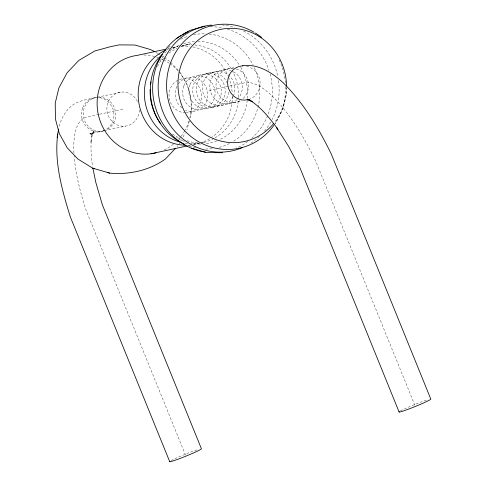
<?xml version="1.0" encoding="UTF-8"?>
<svg xmlns="http://www.w3.org/2000/svg" width="486" height="486" viewBox="0 0 486 486"><rect width="100%" height="100%" fill="white"/><g stroke="black" fill="none" stroke-linecap="round" stroke-linejoin="round"><path stroke-width="0.36" stroke-dasharray="2.43 1.82" d="M180.178 72.335L187.383 85.153L191.041 98.713L191.247 112.946L190.123 117.831M189.419 120.771L186.97 129.683M59.085 126.342C61.376 118.098 65.756 110.31 72.639 105.061C79.637 100.086 88.446 99.326 96.55 97.388M157.5 66.461L159.615 62.524L163.648 58.259M180.901 140.983L181.612 139.652M183.04 136.997L185.184 133.006M179.273 143.929L179.832 142.975M274.505 124.799L282.706 109.702L286.363 94.509L286.297 87.668M177.226 146.529L177.973 145.709M168.8 53.077L176.868 48.205M180.822 46.504L190.561 43.837L181.861 45.72M167.579 48.813L169.638 48.363M172.36 47.774L177.755 46.607M97.218 97.243L120.753 92.146M206.599 73.556L235.285 67.347M98.944 114.362L87.231 116.901A114.198 36.736 66.7 0 0 74.036 154.505M99.679 114.204L123.116 109.131M208.962 90.542L244.847 82.772A114.198 36.736 66.7 0 1 315.742 161.2L414.953 405.524M103.597 130.849L89.74 133.85L93.828 132.733L90.347 134.16L93.974 131.967L91.155 134.537L93.998 131.469L91.714 135.248L93.543 131.609L91.818 136.645L92.486 132.787L90.748 142.763L91.374 139.118C90.548 148.333 91.18 157.628 92.662 166.741M104.326 130.691L125.479 126.111M211.325 107.528A17.156 16.208 77.8 0 0 221.707 80.239A17.156 16.208 77.8 0 0 193.853 83.859A17.156 16.208 77.8 0 0 211.325 107.528L241.955 100.894M188.064 145.757L190.761 145.174M193.483 144.585L198.288 143.54M201.593 142.829L204.235 142.252L201.344 142.228M197.729 142.198L191.946 142.143L187.037 140.721M155.745 52.269L157.61 53.405M158.229 53.788L160.088 54.924M160.708 55.301L163.812 57.202M164.432 57.579L169.687 61.291M172.445 134.051L180.027 138.686M170.695 62.348L178.775 70.798M185.555 455.2L86.344 210.869A114.198 36.736 66.7 0 1 74.139 155.97M191.235 112.454L191.247 112.946M246.451 66.157A17.156 16.208 77.8 0 1 259.998 81.259A17.156 16.208 77.8 0 1 250.314 98.846M239.969 100.748A17.156 16.208 77.8 0 1 216.361 88.689A17.156 16.208 77.8 0 1 233.432 68.465M236.226 69.006A17.156 16.208 77.8 0 1 248.146 82.304A17.156 16.208 77.8 0 1 242.338 99.162M103.937 130.807A17.156 16.208 77.8 0 1 83.683 117.8A17.156 16.208 77.8 0 1 96.441 97.364M98.543 97.139A17.156 16.208 77.8 0 1 115.31 110.68A17.156 16.208 77.8 0 1 105.942 130.108M199.71 143.334A49.7 46.966 77.8 0 1 191.782 143.905M187.426 143.619A49.7 46.966 77.8 0 1 184.571 143.2M164.547 52.986A49.7 46.966 77.8 0 1 166.99 51.376M172.785 48.363A49.7 46.966 77.8 0 1 178.234 46.431M182.481 45.453A49.7 46.966 77.8 0 1 191.842 44.779M194.746 44.967A49.7 46.966 77.8 0 1 231.688 69.577M232.065 70.245A49.7 46.966 77.8 0 1 238.498 97.65M238.225 101.222A49.7 46.966 77.8 0 1 214.654 138.036M214.016 138.395A49.7 46.966 77.8 0 1 202.547 142.775M143.868 54.991A49.7 46.966 77.8 0 1 156.067 56.886M156.771 57.105A49.7 46.966 77.8 0 1 158.169 57.573M161.571 58.921A49.7 46.966 77.8 0 1 162.901 59.535M163.563 59.857A49.7 46.966 77.8 0 1 169.328 63.265M169.942 63.69A49.7 46.966 77.8 0 1 178.283 71.199M178.781 71.77A49.7 46.966 77.8 0 1 189.771 118.177M188.951 121.093A49.7 46.966 77.8 0 1 185.148 130.048M184.783 130.704A49.7 46.966 77.8 0 1 181.108 136.262M180.652 136.845A49.7 46.966 77.8 0 1 178.745 139.105M173.417 144.154A49.7 46.966 77.8 0 1 162.865 150.532M221.92 24.938A63.848 60.337 77.8 0 1 234.544 27.392M243.608 31.049A63.848 60.337 77.8 0 1 277.731 76.199M278.508 80.67A63.848 60.337 77.8 0 1 272.178 119.441M270.769 122.065A63.848 60.337 77.8 0 1 264.499 131.117M259.469 136.451A63.848 60.337 77.8 0 1 249.348 144.069M286.546 87.492A57.305 54.153 77.8 0 1 274.45 122.508M279.207 59.96A62.791 59.341 77.8 0 1 284.942 79.188M285.13 80.658A62.791 59.341 77.8 0 1 285.349 82.881M285.549 86.623A62.791 59.341 77.8 0 1 275.04 123.62M216.823 140.879A51.455 48.624 77.8 0 1 204.478 143.838M200.73 144.05A51.455 48.624 77.8 0 1 191.01 143.176M184.413 141.377A51.455 48.624 77.8 0 1 176.382 137.702M159.754 61.127A51.455 48.624 77.8 0 1 165.41 54.578M169.802 50.811A51.455 48.624 77.8 0 1 179.547 45.137M183.751 43.564A51.455 48.624 77.8 0 1 194.758 41.492M197.772 41.395A51.455 48.624 77.8 0 1 239.197 64.875M240.728 67.439A51.455 48.624 77.8 0 1 219.557 139.707M210.462 26.773A63.162 59.687 77.8 0 1 222.339 27.89M227.466 29.166A63.162 59.687 77.8 0 1 268.965 70.379M270.046 73.993A63.162 59.687 77.8 0 1 251.323 138.656M247.842 141.469A63.162 59.687 77.8 0 1 236.196 148.2M212.261 148.655A57.749 54.572 77.8 0 1 205.487 148.989M195.749 147.914A57.749 54.572 77.8 0 1 189.121 146.098M168.375 47.737A57.749 54.572 77.8 0 1 171.096 45.38M180.64 39.238A57.749 54.572 77.8 0 1 186.861 36.62M193.41 34.822A57.749 54.572 77.8 0 1 205.378 33.801M209.15 34.056A57.749 54.572 77.8 0 1 253.097 65.009M254.403 67.73A57.749 54.572 77.8 0 1 232.782 141.718M229.459 143.534A57.749 54.572 77.8 0 1 218.165 147.629M237.229 99.551A17.156 16.208 77.8 0 1 210.262 90.39A17.156 16.208 77.8 0 1 230.735 70.561M233.365 71.721A17.156 16.208 77.8 0 1 237.739 99.041M233.183 96.471A17.156 16.208 77.8 0 1 205.341 97.935A17.156 16.208 77.8 0 1 216.762 71.406A17.156 16.208 77.8 0 1 233.76 95.128M228.62 92.158A17.156 16.208 77.8 0 1 205.396 105.006A17.156 16.208 77.8 0 1 200.979 77.402A17.156 16.208 77.8 0 1 227.102 82.687M179.48 79.54A17.156 16.208 77.8 0 1 201.161 92.474A17.156 16.208 77.8 0 1 186.223 112.77M185.512 112.782A17.156 16.208 77.8 0 1 169.377 98.865A17.156 16.208 77.8 0 1 178.83 79.807M178.411 83.799A17.156 16.208 77.8 0 1 199.977 79.977A17.156 16.208 77.8 0 1 205.979 102.364A17.156 16.208 77.8 0 1 185.452 110.085M181.746 107.819A17.156 16.208 77.8 0 1 176.922 86.308M189.965 145.107A49.7 46.966 77.8 0 1 188.519 145.199M166.607 49.706A49.7 46.966 77.8 0 1 168.612 48.898M172.761 47.579A49.7 46.966 77.8 0 1 177.724 46.559M181.302 46.182A49.7 46.966 77.8 0 1 190.008 46.474M192.863 46.942A49.7 46.966 77.8 0 1 227.916 75.695M228.505 77.092A49.7 46.966 77.8 0 1 232.235 93.197M232.357 96.094A49.7 46.966 77.8 0 1 212.175 137.016M209.733 138.625A49.7 46.966 77.8 0 1 201.933 142.441M199.181 143.37A49.7 46.966 77.8 0 1 194.242 144.549M139.361 110.024A17.156 16.208 77.8 0 1 116.683 124.677A17.156 16.208 77.8 0 1 111.622 96.75A17.156 16.208 77.8 0 1 138.036 102.716M171.127 460.57A17.156 1.015 -22.1 0 1 198.549 449.313M400.519 410.901A17.156 1.015 -22.1 0 1 427.947 399.638M82.62 107.941A17.156 16.208 77.8 0 0 100.086 131.609A17.156 16.208 77.8 0 0 110.474 104.326A17.156 16.208 77.8 0 0 82.62 107.941M189.947 84.704A17.156 16.208 77.8 0 0 207.413 108.372A17.156 16.208 77.8 0 0 217.795 81.089A17.156 16.208 77.8 0 0 189.947 84.704M183.769 86.04A17.156 16.208 77.8 0 0 201.234 109.708A17.156 16.208 77.8 0 0 211.617 82.426A17.156 16.208 77.8 0 0 183.769 86.04"/><path stroke-width="0.73" d="M57.755 133.917C53.995 162.038 62.093 190.233 70.306 216.871L169.723 461.7M57.123 137.562L58.599 129.1M175.677 148.175L165.422 158.958C149.475 170.501 129.118 174.881 109.672 173.113L92.644 168.162L77.973 159.086L67.226 147.841L59.371 133.741L55.428 119.052L55.234 103.099L58.897 87.905L67.092 72.809L77.815 61.449L79.382 60.07L94.873 50.957L110.079 46.79L119.1 44.876L134.889 45.016L150.204 49.457L154.505 51.51M176.175 38.649L189.734 30.46L204.928 26.293M164.833 49.408L137.362 55.355A49.7 46.966 77.8 0 0 98.044 113.25A49.7 46.966 77.8 0 0 156.006 152.835M151.043 153.77L187.389 145.903M242.642 65.75C258.303 63.496 272.47 72.943 283.453 83.045C303.896 103.342 318.81 128.462 331.367 154.196L430.784 399.024A17.156 1.015 -22.1 0 1 414.309 406.885A17.156 1.015 -22.1 0 1 399.285 411.672M222.503 152.732L206.708 152.592L191.393 148.151M246.882 99.557L249.786 100.256M107.57 172.494L109.672 173.113M92.644 168.162L94.478 168.709M247.35 99.43L252.216 101.75L248.978 99.594C260.836 106.981 269.712 118.092 277.852 129.24L276.479 127.344L288.769 146.626L300.111 168.199L399.115 412.031M92.893 168.15L95.778 182.262L102.376 204.867L201.386 448.693A17.156 1.015 -22.1 0 1 184.911 456.554A17.156 1.015 -22.1 0 1 169.887 461.348M246.232 99.964A17.156 16.208 77.8 0 1 227.703 84.327A17.156 16.208 77.8 0 1 242.921 65.877M248.31 99.551A17.156 16.208 77.8 0 1 246.931 99.861M242.629 147.495A63.848 60.337 77.8 0 1 160.252 103.639A63.848 60.337 77.8 0 1 211.349 25.047M273.49 123.693A57.305 54.153 77.8 0 1 186.837 115.698A57.305 54.153 77.8 0 1 216.343 30.46A57.305 54.153 77.8 0 1 286.546 85.986M273.812 125.394A62.791 59.341 77.8 0 1 192.985 138.067A62.791 59.341 77.8 0 1 175.039 53.387A62.791 59.341 77.8 0 1 254.075 32.264M255.381 33.054A62.791 59.341 77.8 0 1 261.59 37.465M181.005 142.404A49.7 46.966 77.8 0 1 145.521 104.156A49.7 46.966 77.8 0 1 162.233 54.742M160.641 123.626A51.455 48.624 77.8 0 1 150.168 89.29M150.63 84.127A51.455 48.624 77.8 0 1 150.982 81.927M205.548 152.179A63.162 59.687 77.8 0 1 154.08 102.127A63.162 59.687 77.8 0 1 180.822 35.539M182.104 34.749A63.162 59.687 77.8 0 1 188.076 31.657M184.862 144.421A57.749 54.572 77.8 0 1 180.306 142.149M179.03 141.414A57.749 54.572 77.8 0 1 162.014 54.76M185.603 145.241A49.7 46.966 77.8 0 1 139.263 105.11A49.7 46.966 77.8 0 1 165.951 49.991"/></g></svg>
